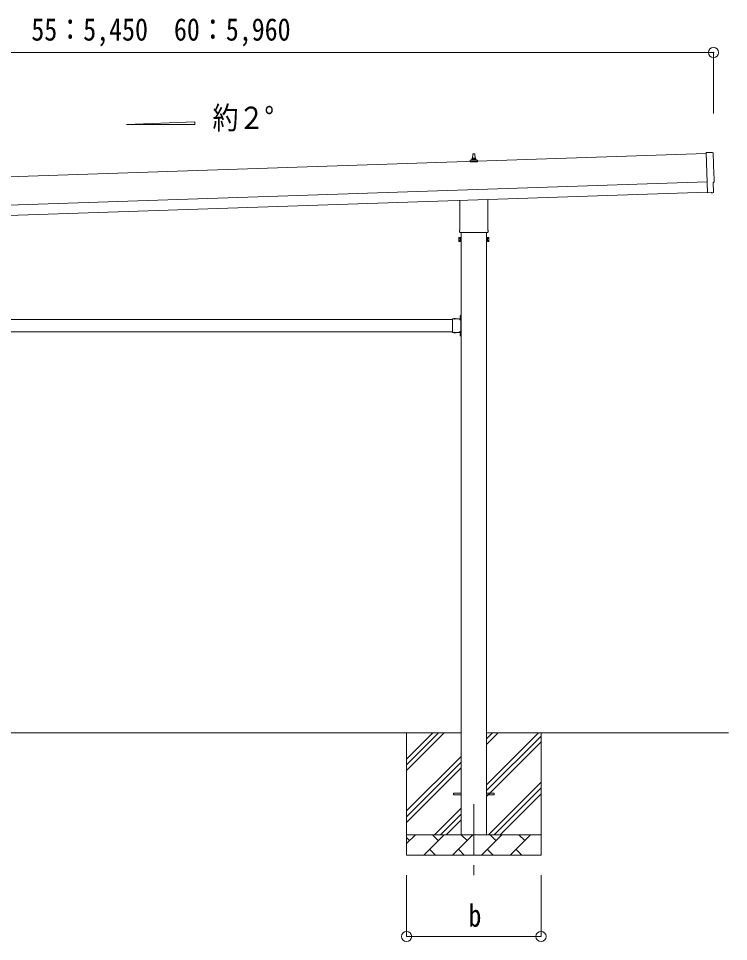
# Model space of a CAD drawing. Units: millimetres, scale not verified. Extents: x -14053 to 14053, y -9700 to 9700.
# Drawn here: x 5006 to 8492, y -183 to 4347 of the extents above; entities that cross this region are included whole.
import ezdxf
from ezdxf.enums import TextEntityAlignment as Align

# ---------------------------------------------------------------- set-up
doc = ezdxf.new("R2010")
doc.units = ezdxf.units.MM
doc.header["$LTSCALE"] = 50
doc.header["$PDMODE"] = 32
doc.header["$PDSIZE"] = 50
doc.linetypes.add('CHAIN1', pattern=[8, 5, -1, 1, -1])
doc.linetypes.add('USER8', pattern=[4, 3, -1])
for name, color, linetype, lineweight in [('0-2_建具', 4, 'Continuous', 9), ('0-3_階段', 7, 'CHAIN1', 9), ('0-4_設備', 7, 'Continuous', 9), ('0-7_ハッチ', 4, 'Continuous', 9), ('0-8_外構', 6, 'Continuous', 9)]:
    doc.layers.add(name, color=color, linetype=linetype, lineweight=lineweight)
doc.styles.add('ＭＳ ゴシック', font='')
doc.styles.get('ＭＳ ゴシック').set_extended_font_data('MS Gothic')

msp = doc.modelspace()

# ---------------------------------------------------------------- linework, layer by layer
at = {"layer": '0-2_建具'}
for p, q in [((8382.93, 3684.15), (2999.92, 3504.71)), ((7235.56, 3658.66), (7236.29, 3682.18)), ((7237.29, 3683.16), (7245.84, 3683.16)), ((7246.84, 3682.18), (7247.56, 3658.66)), ((7223.31, 3643.16), (7223.31, 3650.87)), ((7259.81, 3643.16), (7223.31, 3643.16)), ((7223.7, 3651.66), (7259.43, 3651.66)), ((7224.08, 3651.84), (7230.8, 3653.47)), ((7231.18, 3653.66), (7251.95, 3653.66)), ((7231.56, 3654.45), (7231.56, 3658.66)), ((7232.56, 3658.66), (7250.56, 3658.66)), ((7251.56, 3654.45), (7251.56, 3658.66)), ((7259.05, 3651.84), (7252.33, 3653.47)), ((7259.81, 3643.16), (7259.81, 3650.87)), ((3004.58, 3364.79), (8387.59, 3544.22)), ((3006.25, 3314.82), (8389.26, 3494.25)), ((8389.35, 3491.49), (8389.39, 3490.48)), ((8409.01, 3491.14), (8415.91, 3491.73)), ((7173.26, 3309.17), (7173.26, 3453.72)), ((7309.86, 3458.27), (7309.86, 3309.17)), ((7167.56, 3270.9), (7168.32, 3272.21)), ((7167.56, 3270.9), (7167.56, 3253.9)), ((7174.56, 3267.31), (7168.32, 3267.31)), ((7171.56, 3300.4), (7171.56, 3305.9)), ((7309.5, 3296.9), (7173.63, 3296.9)), ((7179.06, 3296.9), (7179.06, 341.06)), ((7304.06, 341.06), (7304.06, 3296.9)), ((7308.56, 3267.31), (7314.81, 3267.31)), ((7311.56, 3305.9), (7311.56, 3300.4)), ((7315.56, 3270.9), (7314.81, 3272.21)), ((7315.56, 3270.9), (7315.56, 3253.9)), ((7167.56, 3253.9), (7168.32, 3252.58)), ((7174.56, 3257.49), (7168.32, 3257.49)), ((7174.56, 3252.58), (7168.32, 3252.58)), ((7177.06, 3253.2), (7174.56, 3253.2)), ((7306.06, 3253.2), (7308.56, 3253.2)), ((7308.56, 3257.49), (7314.81, 3257.49)), ((7308.56, 3252.58), (7314.81, 3252.58)), ((7315.56, 3253.9), (7314.81, 3252.58)), ((4246.06, 2869.06), (7137.06, 2869.06)), ((7137.06, 2872.06), (7137.06, 2806.06)), ((7137.06, 2872.06), (7177.06, 2872.06)), ((7140.16, 2872.57), (7140.16, 2872.06)), ((7140.16, 2872.06), (7151.96, 2872.06)), ((7176.56, 2887.96), (7177.06, 2887.96)), ((7177.06, 2892.06), (7179.06, 2892.06)), ((7177.06, 2892.06), (7177.06, 2872.06)), ((7177.06, 2887.96), (7177.06, 2876.16)), ((7179.06, 2885.06), (7177.06, 2885.06)), ((7179.06, 2879.06), (7177.06, 2879.06)), ((7177.06, 2868.06), (7177.06, 2810.06)), ((7179.06, 2892.06), (7179.06, 2872.06)), ((4246.06, 2809.06), (7137.06, 2809.06)), ((7173.06, 2809.06), (7178.56, 2809.06)), ((7137.06, 2806.06), (7177.06, 2806.06)), ((7140.16, 2805.56), (7140.16, 2806.06)), ((7140.16, 2806.06), (7151.96, 2806.06)), ((7177.06, 2808.06), (7173.06, 2808.06)), ((7176.56, 2801.96), (7177.06, 2801.96)), ((7177.06, 2806.06), (7177.06, 2786.06)), ((7177.06, 2801.96), (7177.06, 2790.16)), ((7179.06, 2799.06), (7177.06, 2799.06)), ((7179.06, 2793.06), (7177.06, 2793.06)), ((7177.06, 2786.06), (7179.06, 2786.06)), ((7179.06, 2806.06), (7179.06, 2786.06)), ((7141.56, 545.56), (7179.06, 545.56)), ((7141.56, 536.56), (7141.56, 545.56)), ((7304.06, 545.56), (7341.56, 545.56)), ((7341.56, 536.56), (7341.56, 545.56)), ((7141.56, 536.56), (7179.06, 536.56)), ((7304.06, 536.56), (7341.56, 536.56))]:
    msp.add_line(p, q, dxfattribs=at)
for points in [[(8414.37, 3688.63), (8382.76, 3689.23), (8389.35, 3491.49)], [(8418.65, 3494.81), (8417.08, 3541.82), (8417.68, 3541.84)], [(8408.25, 3491.39), (8407.57, 3492), (8389.39, 3490.48)], [(7174.56, 3252.58), (7174.56, 3272.21), (7168.32, 3272.21)], [(7174.56, 3253.2), (7174.56, 3271.6), (7177.06, 3271.6)], [(7308.56, 3253.2), (7308.56, 3271.6), (7306.06, 3271.6)], [(7308.56, 3252.58), (7308.56, 3272.21), (7314.81, 3272.21)], [(7140.16, 2872.57), (7151.96, 2872.57), (7151.96, 2872.06)], [(7177.06, 2868.06), (7173.06, 2868.06), (7173.06, 2870.06), (7177.06, 2870.06)], [(7173.06, 2869.06), (7178.56, 2869.06), (7178.56, 2809.06)], [(7176.56, 2887.96), (7176.56, 2876.16), (7177.06, 2876.16)], [(7177.06, 2810.06), (7173.06, 2810.06), (7173.06, 2808.06)], [(7140.16, 2805.56), (7151.96, 2805.56), (7151.96, 2806.06)], [(7176.56, 2801.96), (7176.56, 2790.16), (7177.06, 2790.16)]]:
    msp.add_lwpolyline(points, dxfattribs=at)
for points in [[(7177.06, 3251.9), (7177.06, 3272.9), (7179.06, 3272.9), (7179.06, 3251.9)], [(7306.06, 3251.9), (7306.06, 3272.9), (7304.06, 3272.9), (7304.06, 3251.9)]]:
    msp.add_lwpolyline(points, close=True, dxfattribs=at)
at = {"layer": '0-2_建具', "linetype": 'USER8'}
for points in [[(7143.56, 2874.68), (7144.92, 2871.9), (7146.06, 2871.29)], [(7148.56, 2874.68), (7147.21, 2871.9), (7146.06, 2871.29)], [(7174.45, 2884.56), (7177.23, 2883.21), (7177.84, 2882.06)], [(7174.45, 2879.56), (7177.23, 2880.92), (7177.84, 2882.06)], [(7143.56, 2803.45), (7144.92, 2806.23), (7146.06, 2806.84)], [(7148.56, 2803.45), (7147.21, 2806.23), (7146.06, 2806.84)], [(7174.45, 2798.56), (7177.23, 2797.21), (7177.84, 2796.06)], [(7174.45, 2793.56), (7177.23, 2794.92), (7177.84, 2796.06)]]:
    msp.add_lwpolyline(points, dxfattribs=at)
at = {"layer": '0-2_建具'}
for centre, radius, start, end in [((7237.29, 3682.16), 1, 90, 178.60509), ((7245.84, 3682.16), 1, 1.39491, 90), ((7224.31, 3650.87), 1, 103.62699, 180), ((7230.56, 3654.45), 1, 283.62699, 0), ((7235.65, 3658.02), 4.13, 90, 171.17633), ((7232.56, 3657.66), 1, 90, 180), ((7244.9, 3658.66), 4.83, 133.60282, 180), ((7238.23, 3658.66), 4.83, 0, 46.39718), ((7247.48, 3658.02), 4.13, 8.82367, 90), ((7250.56, 3657.66), 1, 0, 90), ((7252.56, 3654.45), 1, 180, 256.37301), ((7258.81, 3650.87), 1, 0, 76.37301), ((7175.56, 3305.9), 4, 125.09963, 180), ((7307.56, 3305.9), 4, 0, 54.90037), ((7171.91, 3269.76), 4.34, 145.61575, 214.38425), ((7183.81, 3262.4), 16.24, 162.41205, 197.58795), ((7175.56, 3300.4), 4, 180, 194.47751), ((7175.56, 3300.4), 4, 194.47751, 241.04498), ((7307.56, 3300.4), 4, 298.95502, 345.52249), ((7307.56, 3300.4), 4, 345.52249, 0), ((7299.32, 3262.4), 16.24, 342.41205, 17.58795), ((7311.22, 3269.76), 4.34, 325.61575, 34.38425), ((7171.91, 3255.04), 4.34, 145.61575, 214.38425), ((7311.22, 3255.04), 4.34, 325.61575, 34.38425), ((7146.06, 2866.83), 8.23, 44.2189, 135.7811), ((7182.3, 2882.06), 8.23, 134.2189, 225.7811), ((7177.06, 2872.06), 2, 270, 0), ((7146.06, 2811.3), 8.23, 224.2189, 315.7811), ((7182.3, 2796.06), 8.23, 134.2189, 225.7811), ((7177.06, 2806.06), 2, 0, 90)]:
    msp.add_arc(centre, radius, start, end, dxfattribs=at)
for centre, major_axis, ratio, start_param, end_param in [((8414.31, 3685.63), (3, 0.1), 0.99863, 6.2683889, 7.8016218), ((13179.87, 3774.02), (-4760.73, -158.69), 0.99863, 6.2683889, 6.2976778), ((8417.53, 3546.24), (4.4, 0.15), 0.99863, 4.712389, 6.2976778), ((8408.92, 3492.14), (0.75, -0.666), 0.9974, 4.712389, 5.5252311), ((8415.65, 3494.72), (2.25, -2), 0.9974, 5.5252311, 7.0411395)]:
    msp.add_ellipse(centre, major_axis=major_axis, ratio=ratio, start_param=start_param, end_param=end_param, dxfattribs=at)
at = {"layer": '0-3_階段'}
msp.add_line((7241.56, 491.06), (7241.56, 142.06), dxfattribs=at)
at = {"layer": '0-4_設備'}
for p, q in [((7179.06, 841.06), (4204.06, 841.06)), ((6911.56, 841.06), (6911.56, 241.06)), ((6911.56, 656.01), (7096.62, 841.06)), ((6911.56, 684.3), (7068.33, 841.06)), ((6911.56, 712.58), (7040.05, 841.06)), ((8492.44, 841.06), (7304.06, 841.06)), ((7304.06, 585.97), (7559.16, 841.06)), ((7304.06, 783.96), (7361.17, 841.06)), ((7304.06, 812.24), (7332.89, 841.06)), ((7304.06, 557.68), (7571.56, 825.18)), ((7571.56, 841.06), (7571.56, 241.06)), ((7304.06, 529.4), (7571.56, 796.9)), ((6911.56, 458.02), (7179.06, 725.52)), ((6911.56, 429.74), (7179.06, 697.24)), ((6911.56, 401.46), (7179.06, 668.96)), ((7313.72, 341.06), (7571.56, 598.91)), ((7342.01, 341.06), (7571.56, 570.62)), ((7370.29, 341.06), (7571.56, 542.34)), ((7049.16, 341.06), (7179.06, 470.97)), ((7077.45, 341.06), (7179.06, 442.68)), ((7105.73, 341.06), (7179.06, 414.4)), ((6911.56, 341.06), (7571.56, 341.06)), ((6911.56, 298.17), (6954.46, 341.06)), ((6925.9, 312.51), (6911.56, 326.85)), ((6995.88, 241.06), (7095.88, 341.06)), ((7067.33, 312.51), (7038.77, 341.06)), ((7137.3, 241.06), (7237.3, 341.06)), ((7208.75, 312.51), (7180.19, 341.06)), ((7278.72, 241.06), (7378.72, 341.06)), ((7350.17, 312.51), (7321.62, 341.06)), ((7420.14, 241.06), (7520.14, 341.06)), ((7491.59, 312.51), (7463.04, 341.06)), ((7568.28, 341.06), (7571.56, 344.35)), ((7571.56, 241.06), (6911.56, 241.06)), ((7024.43, 269.62), (7052.99, 241.06)), ((7165.85, 269.62), (7194.41, 241.06)), ((7307.28, 269.62), (7335.83, 241.06)), ((7448.7, 269.62), (7477.25, 241.06))]:
    msp.add_line(p, q, dxfattribs=at)
at = {"layer": '0-7_ハッチ'}
for p, q in [((5536.25, 3826.25), (5872.25, 3838.67)), ((5872.25, 3826.25), (5536.25, 3826.25)), ((5872.25, 3838.67), (5872.25, 3826.25))]:
    msp.add_line(p, q, dxfattribs=at)
at = {"layer": '0-8_外構'}
for p, q in [((2968.92, 4180.04), (8418.59, 4180.04)), ((8418.59, 4180.04), (8418.59, 3880.04)), ((6911.56, -157.94), (6911.56, 142.06)), ((7571.56, -157.94), (7571.56, 142.06)), ((6911.56, -157.94), (7571.56, -157.94))]:
    msp.add_line(p, q, dxfattribs=at)
for p in [(8418.59, 4180.04), (6911.56, -157.94), (7571.56, -157.94)]:
    msp.add_point(p, dxfattribs=at)

# ---------------------------------------------------------------- texts
at = {"layer": '0-7_ハッチ', "color": 7, "style": 'ＭＳ ゴシック', "width": 0.85}
msp.add_text('約２°', height=110, dxfattribs=at).set_placement((5958.38, 3771.1), align=Align.BOTTOM_LEFT)
at = {"layer": '0-8_外構', "color": 7, "style": 'ＭＳ ゴシック', "width": 0.85}
for s, p in [('55：5,450\u300060：5,960', (5068.76, 4205.04)), ('b', (7215.31, -142.94))]:
    msp.add_text(s, height=110, dxfattribs=at).set_placement(p, align=Align.BOTTOM_LEFT)

doc.saveas('drawing.dxf')
